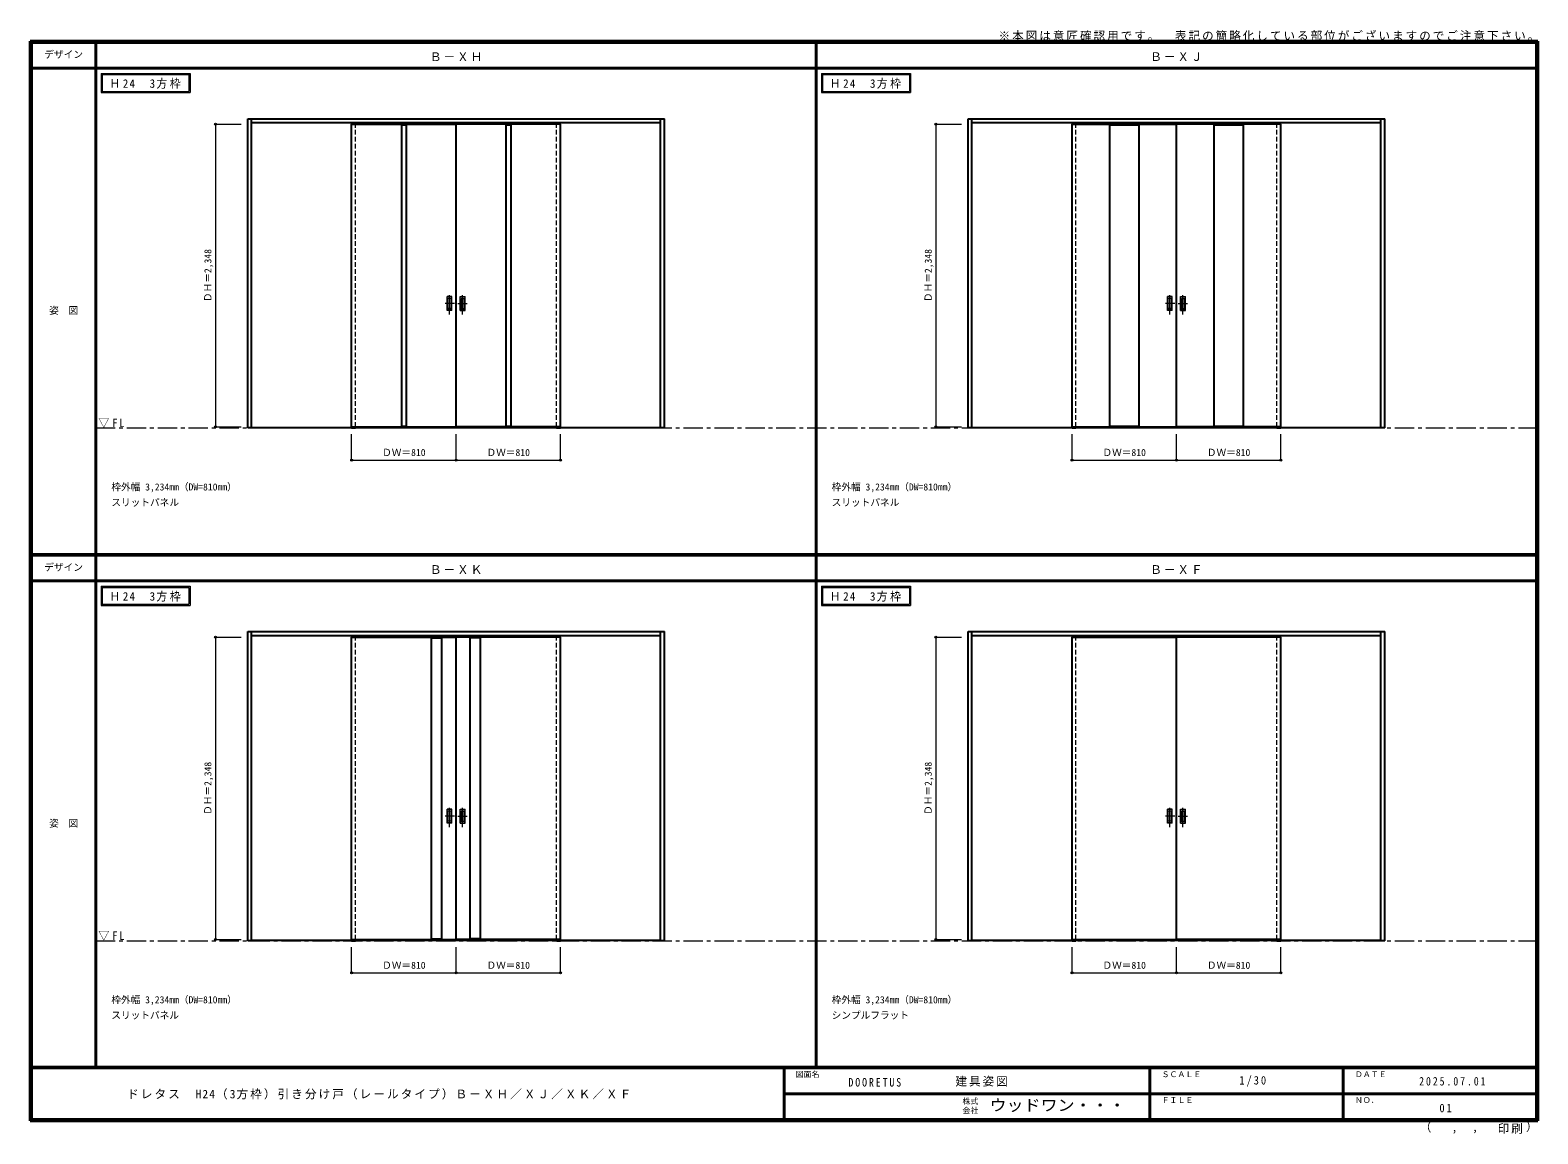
# Model space of a CAD drawing. Units: millimetres, scale not verified. Extents: x -6000 to 5700, y -4307 to 4260.
import ezdxf
from ezdxf.enums import TextEntityAlignment as Align

# ---------------------------------------------------------------- set-up
doc = ezdxf.new("R2010")
doc.units = ezdxf.units.MM
doc.header["$LTSCALE"] = 30
doc.header["$PDMODE"] = 32
doc.header["$PDSIZE"] = 15
doc.linetypes.add('CHAIN1', pattern=[8, 5, -1, 1, -1])
doc.linetypes.add('DASHED1', pattern=[1.8, 1.2, -0.6])
for name, color, linetype, lineweight in [('0-1_通り芯', 7, 'CHAIN1', 18), ('0-2_扉', 3, 'Continuous', 25), ('0-3_仕上げ', 7, 'Continuous', 18), ('0-4_枠', 3, 'Continuous', 25), ('0-6_引手', 7, 'Continuous', 18), ('0-A_文字', 7, 'Continuous', 18), ('0-B_寸法', 7, 'Continuous', 9), ('F-1_枠', 6, 'Continuous', 40)]:
    doc.layers.add(name, color=color, linetype=linetype, lineweight=lineweight)
doc.layers.add('F-A_文字', color=7, linetype='Continuous')
doc.styles.add('ＭＳ ゴシック', font='')
doc.styles.get('ＭＳ ゴシック').set_extended_font_data('MS Gothic')

msp = doc.modelspace()

# ---------------------------------------------------------------- linework, layer by layer
at = {"layer": '0-1_通り芯'}
for p, q in [((-5490, 1173), (5690, 1173)), ((-5490, -2807.5), (5690, -2807.5))]:
    msp.add_line(p, q, dxfattribs=at)
at = {"layer": '0-2_扉', "color": 4, "linetype": 'DASHED1', "lineweight": 9}
for p, q in [((-3505, 1181), (-3505, 3543)), ((-3475, 1181), (-3475, 3543)), ((-3475, 1181.5), (-3475, 3529.5)), ((-1915, 1181), (-1915, 3543)), ((-1915, 1181.5), (-1915, 3529.5)), ((-1885, 1181), (-1885, 3543)), ((2085, 1181), (2085, 3543)), ((2115, 1181), (2115, 3543)), ((2115, 1181.5), (2115, 3529.5)), ((3675, 1181), (3675, 3543)), ((3675, 1181.5), (3675, 3529.5)), ((3705, 1181), (3705, 3543)), ((-3505, -2799.5), (-3505, -437.5)), ((-3475, -2799.5), (-3475, -437.5)), ((-3475, -2799), (-3475, -451)), ((-1915, -2799.5), (-1915, -437.5)), ((-1915, -2799), (-1915, -451)), ((-1885, -2799.5), (-1885, -437.5)), ((2085, -2799.5), (2085, -437.5)), ((2115, -2799.5), (2115, -437.5)), ((2115, -2799), (2115, -451)), ((3675, -2799.5), (3675, -437.5)), ((3675, -2799), (3675, -451)), ((3705, -2799.5), (3705, -437.5))]:
    msp.add_line(p, q, dxfattribs=at)
at = {"layer": '0-2_扉'}
for p, q in [((-3505, 3529.5), (-2695, 3529.5)), ((-3505, 1181.5), (-3505, 3529.5)), ((-3119, 3529.5), (-3119, 1181.5)), ((-3081, 3529.5), (-3081, 1181.5)), ((-1885, 3529.5), (-2695, 3529.5)), ((-2695, 1181.5), (-2695, 3529.5)), ((-2309, 3529.5), (-2309, 1181.5)), ((-2271, 3529.5), (-2271, 1181.5)), ((-1885, 1181.5), (-1885, 3529.5)), ((2085, 3529.5), (2895, 3529.5)), ((2085, 1181.5), (2085, 3529.5)), ((2376, 3529.5), (2376, 1181.5)), ((2604, 3529.5), (2604, 1181.5)), ((3705, 3529.5), (2895, 3529.5)), ((2895, 1181.5), (2895, 3529.5)), ((3186, 3529.5), (3186, 1181.5)), ((3414, 3529.5), (3414, 1181.5)), ((3705, 1181.5), (3705, 3529.5)), ((-3505, 1181.5), (-2695, 1181.5)), ((-3505, 1181.5), (-3505, 1173)), ((-3505, 1173), (-3475, 1173)), ((-3475, 1181.5), (-3475, 1173)), ((-1885, 1181.5), (-2695, 1181.5)), ((-1915, 1181.5), (-1915, 1173)), ((-1915, 1173), (-1885, 1173)), ((-1885, 1181.5), (-1885, 1173)), ((2085, 1181.5), (2895, 1181.5)), ((2085, 1181.5), (2085, 1173)), ((2085, 1173), (2115, 1173)), ((2115, 1181.5), (2115, 1173)), ((3705, 1181.5), (2895, 1181.5)), ((3675, 1181.5), (3675, 1173)), ((3675, 1173), (3705, 1173)), ((3705, 1181.5), (3705, 1173)), ((-3505, -451), (-2695, -451)), ((-3505, -2799), (-3505, -451)), ((-1885, -451), (-2695, -451)), ((-1885, -2799), (-1885, -451)), ((2085, -451), (2895, -451)), ((2085, -2799), (2085, -451)), ((3705, -451), (2895, -451)), ((3705, -2799), (3705, -451)), ((-3505, -2799), (-3505, -2807.5)), ((-3505, -2807.5), (-3475, -2807.5)), ((-3475, -2799), (-3475, -2807.5)), ((-1885, -2799), (-2695, -2799)), ((-1915, -2799), (-1915, -2807.5)), ((-1915, -2807.5), (-1885, -2807.5)), ((-1885, -2799), (-1885, -2807.5)), ((2085, -2799), (2085, -2807.5)), ((2085, -2807.5), (2115, -2807.5)), ((2115, -2799), (2115, -2807.5)), ((3705, -2799), (2895, -2799)), ((3675, -2799), (3675, -2807.5)), ((3675, -2807.5), (3705, -2807.5)), ((3705, -2799), (3705, -2807.5))]:
    msp.add_line(p, q, dxfattribs=at)
at = {"layer": '0-2_扉', "color": 7, "lineweight": 18}
for p, q in [((-3119, 3521.5), (-3081, 3521.5)), ((-2309, 3521.5), (-2271, 3521.5)), ((2376, 3521.5), (2604, 3521.5)), ((3186, 3521.5), (3414, 3521.5)), ((-3119, 1189.5), (-3081, 1189.5)), ((-2309, 1189.5), (-2271, 1189.5)), ((2376, 1189.5), (2604, 1189.5)), ((3186, 1189.5), (3414, 1189.5))]:
    msp.add_line(p, q, dxfattribs=at)
at = {"layer": '0-2_扉'}
for points in [[(-3505, -2799), (-2695, -2799), (-2695, -451)], [(2085, -2799), (2895, -2799), (2895, -451)]]:
    msp.add_lwpolyline(points, dxfattribs=at)
at = {"layer": '0-3_仕上げ', "color": 3, "lineweight": 25}
for p, q in [((-2885, -2799), (-2885, -451)), ((-2805, -2799), (-2805, -451)), ((-2585, -2799), (-2585, -451)), ((-2505, -2799), (-2505, -451))]:
    msp.add_line(p, q, dxfattribs=at)
at = {"layer": '0-3_仕上げ'}
for p, q in [((-2885, -459), (-2805, -459)), ((-2505, -459), (-2585, -459)), ((-2885, -2791), (-2805, -2791)), ((-2505, -2791), (-2585, -2791))]:
    msp.add_line(p, q, dxfattribs=at)
at = {"layer": '0-4_枠'}
for p, q in [((-4312, 3573), (-1078, 3573)), ((-4312, 1173), (-4312, 3573)), ((-4282, 1173), (-4282, 3573)), ((-4282, 3543), (-1108, 3543)), ((-1108, 1173), (-1108, 3573)), ((-1078, 1173), (-1078, 3573)), ((1278, 3573), (4512, 3573)), ((1278, 1173), (1278, 3573)), ((1308, 1173), (1308, 3573)), ((1308, 3543), (4482, 3543)), ((4482, 1173), (4482, 3573)), ((4512, 1173), (4512, 3573)), ((-4282, 1173), (-4312, 1173)), ((-4282, 1176), (-1108, 1176)), ((-1078, 1173), (-1108, 1173)), ((1308, 1173), (1278, 1173)), ((1308, 1176), (4482, 1176)), ((4512, 1173), (4482, 1173)), ((-4312, -407.5), (-1078, -407.5)), ((-4312, -2807.5), (-4312, -407.5)), ((-4282, -2807.5), (-4282, -407.5)), ((-4282, -437.5), (-1108, -437.5)), ((-1108, -2807.5), (-1108, -407.5)), ((-1078, -2807.5), (-1078, -407.5)), ((1278, -407.5), (4512, -407.5)), ((1278, -2807.5), (1278, -407.5)), ((1308, -2807.5), (1308, -407.5)), ((1308, -437.5), (4482, -437.5)), ((4482, -2807.5), (4482, -407.5)), ((4512, -2807.5), (4512, -407.5)), ((-4282, -2807.5), (-4312, -2807.5)), ((-4282, -2804.5), (-1108, -2804.5)), ((-1078, -2807.5), (-1108, -2807.5)), ((1308, -2807.5), (1278, -2807.5)), ((1308, -2804.5), (4482, -2804.5)), ((4512, -2807.5), (4482, -2807.5))]:
    msp.add_line(p, q, dxfattribs=at)
at = {"layer": '0-6_引手', "linetype": 'CHAIN1'}
for p, q in [((-2746, 2053.77), (-2746, 2224.62)), ((-2644, 2053.77), (-2644, 2224.62)), ((2844, 2053.77), (2844, 2224.62)), ((2946, 2053.77), (2946, 2224.62)), ((-2707.93, 2139), (-2780.44, 2139)), ((-2682.07, 2139), (-2609.56, 2139)), ((2882.07, 2139), (2809.56, 2139)), ((2907.93, 2139), (2980.43, 2139)), ((-2707.93, -1841.5), (-2780.44, -1841.5)), ((-2746, -1926.73), (-2746, -1755.88)), ((-2682.07, -1841.5), (-2609.56, -1841.5)), ((-2644, -1926.73), (-2644, -1755.88)), ((2882.07, -1841.5), (2809.56, -1841.5)), ((2844, -1926.73), (2844, -1755.88)), ((2907.93, -1841.5), (2980.43, -1841.5)), ((2946, -1926.73), (2946, -1755.88))]:
    msp.add_line(p, q, dxfattribs=at)
at = {"layer": '0-6_引手'}
for p, q in [((-2727, 2194), (-2765, 2194)), ((-2765, 2084), (-2765, 2194)), ((-2733.5, 2178), (-2758.5, 2178)), ((-2758.5, 2100), (-2758.5, 2178)), ((-2733.5, 2100), (-2733.5, 2178)), ((-2727, 2084), (-2727, 2194)), ((-2663, 2194), (-2625, 2194)), ((-2663, 2084), (-2663, 2194)), ((-2656.5, 2178), (-2631.5, 2178)), ((-2656.5, 2100), (-2656.5, 2178)), ((-2631.5, 2100), (-2631.5, 2178)), ((-2625, 2084), (-2625, 2194)), ((2863, 2194), (2825, 2194)), ((2825, 2084), (2825, 2194)), ((2856.5, 2178), (2831.5, 2178)), ((2831.5, 2100), (2831.5, 2178)), ((2856.5, 2100), (2856.5, 2178)), ((2863, 2084), (2863, 2194)), ((2927, 2194), (2965, 2194)), ((2927, 2084), (2927, 2194)), ((2933.5, 2178), (2958.5, 2178)), ((2933.5, 2100), (2933.5, 2178)), ((2958.5, 2100), (2958.5, 2178)), ((2965, 2084), (2965, 2194)), ((-2727, 2084), (-2765, 2084)), ((-2733.5, 2100), (-2758.5, 2100)), ((-2663, 2084), (-2625, 2084)), ((-2656.5, 2100), (-2631.5, 2100)), ((2863, 2084), (2825, 2084)), ((2856.5, 2100), (2831.5, 2100)), ((2927, 2084), (2965, 2084)), ((2933.5, 2100), (2958.5, 2100)), ((-2765, -1896.5), (-2765, -1786.5)), ((-2758.5, -1880.5), (-2758.5, -1802.5)), ((-2733.5, -1802.5), (-2758.5, -1802.5)), ((-2733.5, -1880.5), (-2733.5, -1802.5)), ((-2656.5, -1880.5), (-2656.5, -1802.5)), ((-2656.5, -1802.5), (-2631.5, -1802.5)), ((-2631.5, -1880.5), (-2631.5, -1802.5)), ((-2625, -1896.5), (-2625, -1786.5)), ((2825, -1896.5), (2825, -1786.5)), ((2831.5, -1880.5), (2831.5, -1802.5)), ((2856.5, -1802.5), (2831.5, -1802.5)), ((2856.5, -1880.5), (2856.5, -1802.5)), ((2933.5, -1880.5), (2933.5, -1802.5)), ((2933.5, -1802.5), (2958.5, -1802.5)), ((2958.5, -1880.5), (2958.5, -1802.5)), ((2965, -1896.5), (2965, -1786.5)), ((-2727, -1896.5), (-2765, -1896.5)), ((-2733.5, -1880.5), (-2758.5, -1880.5)), ((-2663, -1896.5), (-2625, -1896.5)), ((-2656.5, -1880.5), (-2631.5, -1880.5)), ((2863, -1896.5), (2825, -1896.5)), ((2856.5, -1880.5), (2831.5, -1880.5)), ((2927, -1896.5), (2965, -1896.5)), ((2933.5, -1880.5), (2958.5, -1880.5))]:
    msp.add_line(p, q, dxfattribs=at)
at = {"layer": '0-6_引手', "linetype": 'DASHED1'}
for p, q in [((-2762, 2088), (-2762, 2190)), ((-2628, 2088), (-2628, 2190)), ((2828, 2088), (2828, 2190)), ((2962, 2088), (2962, 2190)), ((-2730, 2088), (-2762, 2088)), ((-2660, 2088), (-2628, 2088)), ((2860, 2088), (2828, 2088)), ((2930, 2088), (2962, 2088)), ((-2730, -1790.5), (-2762, -1790.5)), ((-2730, -1892.5), (-2730, -1790.5)), ((-2660, -1790.5), (-2628, -1790.5)), ((-2660, -1892.5), (-2660, -1790.5)), ((2860, -1790.5), (2828, -1790.5)), ((2860, -1892.5), (2860, -1790.5)), ((2930, -1790.5), (2962, -1790.5)), ((2930, -1892.5), (2930, -1790.5))]:
    msp.add_line(p, q, dxfattribs=at)
for points in [[(-2730, 2088), (-2730, 2190), (-2762, 2190)], [(-2660, 2088), (-2660, 2190), (-2628, 2190)], [(2860, 2088), (2860, 2190), (2828, 2190)], [(2930, 2088), (2930, 2190), (2962, 2190)], [(-2730, -1892.5), (-2762, -1892.5), (-2762, -1790.5)], [(-2660, -1892.5), (-2628, -1892.5), (-2628, -1790.5)], [(2860, -1892.5), (2828, -1892.5), (2828, -1790.5)], [(2930, -1892.5), (2962, -1892.5), (2962, -1790.5)]]:
    msp.add_lwpolyline(points, dxfattribs=at)
at = {"layer": '0-6_引手'}
for points in [[(-2727, -1896.5), (-2727, -1786.5), (-2765, -1786.5)], [(-2663, -1896.5), (-2663, -1786.5), (-2625, -1786.5)], [(2863, -1896.5), (2863, -1786.5), (2825, -1786.5)], [(2927, -1896.5), (2927, -1786.5), (2965, -1786.5)]]:
    msp.add_lwpolyline(points, dxfattribs=at)
at = {"layer": '0-A_文字'}
for p, q in [((-5450, 3925), (-5450, 3775)), ((-5440, 3915), (-5440, 3785)), ((-5440, 3915), (-4767.38, 3915)), ((-4767.38, 3915), (-4767.38, 3785)), ((140, 3925), (140, 3775)), ((150, 3915), (150, 3785)), ((150, 3915), (822.62, 3915)), ((822.62, 3915), (822.62, 3785)), ((-5450, 3775), (-4757.38, 3775)), ((-5440, 3785), (-4767.38, 3785)), ((140, 3775), (832.62, 3775)), ((150, 3785), (822.62, 3785)), ((-5450, -55.5), (-5450, -205.5)), ((-5440, -65.5), (-5440, -195.5)), ((-5440, -65.5), (-4767.38, -65.5)), ((-4767.38, -65.5), (-4767.38, -195.5)), ((140, -55.5), (140, -205.5)), ((150, -65.5), (150, -195.5)), ((150, -65.5), (822.62, -65.5)), ((822.62, -65.5), (822.62, -195.5)), ((-5450, -205.5), (-4757.38, -205.5)), ((-5440, -195.5), (-4767.38, -195.5)), ((140, -205.5), (832.62, -205.5)), ((150, -195.5), (822.62, -195.5))]:
    msp.add_line(p, q, dxfattribs=at)
for points in [[(-5450, 3925), (-4757.38, 3925), (-4757.38, 3775)], [(140, 3925), (832.62, 3925), (832.62, 3775)], [(-5450, -55.5), (-4757.38, -55.5), (-4757.38, -205.5)], [(140, -55.5), (832.62, -55.5), (832.62, -205.5)]]:
    msp.add_lwpolyline(points, dxfattribs=at)
at = {"layer": '0-B_寸法', "color": 4}
for p, q in [((-4562, 3529.5), (-4362, 3529.5)), ((-4562, 3529.5), (-4562, 1181.5)), ((1028, 3529.5), (1228, 3529.5)), ((1028, 3529.5), (1028, 1181.5)), ((-4562, 1181.5), (-4362, 1181.5)), ((1028, 1181.5), (1228, 1181.5)), ((-3505, 923), (-3505, 1123)), ((-2695, 923), (-2695, 1123)), ((-1885, 923), (-1885, 1123)), ((2085, 923), (2085, 1123)), ((2895, 923), (2895, 1123)), ((3705, 923), (3705, 1123)), ((-3505, 923), (-1885, 923)), ((2085, 923), (3705, 923)), ((-4562, -451), (-4362, -451)), ((-4562, -451), (-4562, -2799)), ((1028, -451), (1228, -451)), ((1028, -451), (1028, -2799)), ((-4562, -2799), (-4362, -2799)), ((1028, -2799), (1228, -2799)), ((-3505, -3057.5), (-3505, -2857.5)), ((-2695, -3057.5), (-2695, -2857.5)), ((-1885, -3057.5), (-1885, -2857.5)), ((2085, -3057.5), (2085, -2857.5)), ((2895, -3057.5), (2895, -2857.5)), ((3705, -3057.5), (3705, -2857.5)), ((-3505, -3057.5), (-1885, -3057.5)), ((2085, -3057.5), (3705, -3057.5))]:
    msp.add_line(p, q, dxfattribs=at)
at = {"layer": '0-B_寸法'}
for p in [(-4562, 3529.5), (1028, 3529.5), (-4562, 1181.5), (1028, 1181.5), (-3505, 923), (-2695, 923), (-1885, 923), (2085, 923), (2895, 923), (3705, 923), (-4562, -451), (1028, -451), (-4562, -2799), (1028, -2799), (-3505, -3057.5), (-2695, -3057.5), (-1885, -3057.5), (2085, -3057.5), (2895, -3057.5), (3705, -3057.5)]:
    msp.add_point(p, dxfattribs=at)
at = {"layer": 'F-1_枠'}
for p, q in [((-6000, 4175), (5700, 4175)), ((-6000, 4175), (-6000, -4205)), ((-6000, 4170), (5700, 4170)), ((-6000, 4165), (5700, 4165)), ((-5995, 4175), (-5995, -4205)), ((-5990, 4175), (-5990, -4205)), ((-5490, 4175), (-5490, -3790)), ((100, -3790), (100, 4175)), ((5690, 4175), (5690, -4205)), ((5695, 4175), (5695, -4205)), ((5700, 4175), (5700, -4205)), ((-6000, 3965), (5700, 3965)), ((-6000, 190.5), (5700, 190.5)), ((-6000, 187.5), (5700, 187.5)), ((-6000, 184.5), (5700, 184.5)), ((-6000, -15.5), (5700, -15.5)), ((5700, -3790), (-6000, -3790)), ((5700, -3795), (-6000, -3795)), ((-150, -3795), (-150, -4195)), ((2690, -3795), (2690, -4195)), ((4190, -3795), (4190, -4195)), ((-150, -3995), (5690, -3995.01)), ((5700, -4195), (-6000, -4195)), ((5700, -4200), (-6000, -4200)), ((5700, -4205), (-6000, -4205))]:
    msp.add_line(p, q, dxfattribs=at)

# ---------------------------------------------------------------- texts
at = {"layer": '0-A_文字', "style": 'ＭＳ ゴシック'}
for s, p in [('枠外幅 3,234mm（DW=810mm）', (-5370, 670.5)), ('枠外幅 3,234mm（DW=810mm）', (220, 670.5)), ('スリットパネル', (-5370, 550.5)), ('スリットパネル', (220, 550.5)), ('枠外幅 3,234mm（DW=810mm）', (-5370, -3310)), ('枠外幅 3,234mm（DW=810mm）', (220, -3310)), ('スリットパネル', (-5370, -3430)), ('シンプルフラット', (220, -3430))]:
    msp.add_text(s, height=54.99, dxfattribs=at).set_placement(p, align=Align.BOTTOM_LEFT)
at = {"layer": '0-A_文字', "char_height": 65.98, "attachment_point": 7, "style": 'ＭＳ ゴシック'}
for s, insert in [('\\T1.17;※本図は意匠確認用です。\u3000表記の簡略化している部位がございますのでご注意下さい。', (1515, 4175)), ('\\T1.17;Ｂ－ＸＨ', (-2897.5, 4020)), ('\\T1.17;Ｂ－ＸＪ', (2692.5, 4020)), ('\\T1.22;\\W0.95;Ｈ24\u30003方枠', (-5385.34, 3805)), ('\\T1.22;\\W0.95;Ｈ24\u30003方枠', (204.66, 3805)), ('\\T1.26;\\W0.95;▽FL', (-5471.25, 1173)), ('\\T1.17;Ｂ－ＸＫ', (-2897.5, 39.5)), ('\\T1.17;Ｂ－ＸＦ', (2692.5, 39.5)), ('\\T1.22;\\W0.95;Ｈ24\u30003方枠', (-5385.34, -175.5)), ('\\T1.22;\\W0.95;Ｈ24\u30003方枠', (204.66, -175.5)), ('\\T1.26;\\W0.95;▽FL', (-5471.25, -2807.5))]:
    msp.add_mtext(s, dxfattribs=dict(at, insert=insert))
at = {"layer": '0-B_寸法', "style": 'ＭＳ ゴシック'}
for p in [(-4577, 2149.25), (1013, 2149.25), (-4577, -1831.25), (1013, -1831.25)]:
    msp.add_text('ＤＨ＝2,348', height=54.99, rotation=90, dxfattribs=at).set_placement(p, align=Align.BOTTOM_LEFT)
for p in [(-3268.75, 938), (-2458.75, 938), (2321.25, 938), (3131.25, 938), (-3268.75, -3042.5), (-2458.75, -3042.5), (2321.25, -3042.5), (3131.25, -3042.5)]:
    msp.add_text('ＤＷ＝810', height=54.99, dxfattribs=at).set_placement(p, align=Align.BOTTOM_LEFT)
at = {"layer": 'F-A_文字', "style": 'ＭＳ ゴシック'}
for s, height, p in [('デザイン', 54.99, (-5890, 4027.5)), ('姿\u3000図', 54.99, (-5852.5, 2040.25)), ('デザイン', 54.99, (-5890, 47)), ('姿\u3000図', 54.99, (-5852.5, -1940.25)), ('図面名', 43.99, (-60, -3880)), ('ＳＣＡＬＥ', 43.99, (2780, -3880)), ('ＤＡＴＥ', 43.99, (4280, -3880)), ('株式', 43.99, (1235, -4089)), ('ＦＩＬＥ', 43.99, (2780, -4080)), ('ＮＯ．', 43.99, (4280, -4080)), ('会社', 43.99, (1235, -4161)), ('（', 65.98, (4784.03, -4308.31)), ('）', 65.98, (5608.4, -4304.13)), (',', 65.98, (5031.28, -4308.31)), (',', 65.98, (5190.2, -4305.53))]:
    msp.add_text(s, height=height, dxfattribs=at).set_placement(p, align=Align.BOTTOM_LEFT)
at = {"layer": 'F-A_文字', "style": 'ＭＳ ゴシック', "width": 1.1}
msp.add_text('ウッドワン・・・', height=87.98, dxfattribs=at).set_placement((1445, -4155), align=Align.BOTTOM_LEFT)
at = {"layer": 'F-A_文字', "char_height": 65.98, "attachment_point": 7, "style": 'ＭＳ ゴシック'}
for s, insert in [('\\T1.17;建具姿図', (1180.42, -3940)), ('\\T1.38;\\W0.9;1/30', (3383.75, -3940)), ('\\T1.18;ドレタス\u3000H24（3方枠）引き分け戸（レールタイプ）Ｂ－ＸＨ／ＸＪ／ＸＫ／ＸＦ', (-5247.55, -4040)), ('\\T1.39;\\W0.85;DOORETUS', (350, -3940.79)), ('\\T1.39;\\W0.85;2025.07.01', (4778.75, -3932.5)), ('\\T1.36;\\W0.9;01', (4936.25, -4140)), ('\\T1.17;印刷', (5388.15, -4306.92))]:
    msp.add_mtext(s, dxfattribs=dict(at, insert=insert))

doc.saveas('drawing.dxf')
